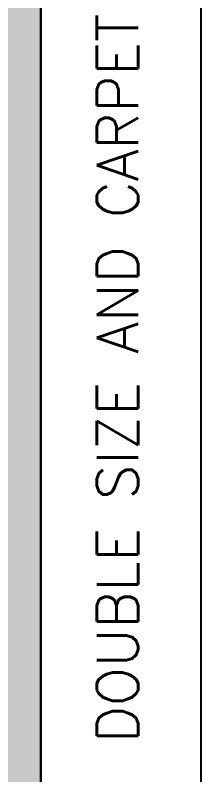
# Model space of a CAD drawing. Header units: millimetres. Extents: x 1787 to 68324, y 1435 to 30835.
# Drawn here: x 5438 to 6002, y 13967 to 16277 of the extents above; entities that cross this region are included whole.
import ezdxf

# ---------------------------------------------------------------- set-up
doc = ezdxf.new("R2010")
doc.units = ezdxf.units.MM
doc.layers.add('www.cad-blocks.net', color=7, linetype='Continuous')
doc.styles.get("Standard").update_dxf_attribs({"font": 'arial.ttf'})

# ---------------------------------------------------------------- blocks, each defined once
blk = doc.blocks.new('format')
at = {"true_color": 0x444444}
blk.add_hatch(color=250, dxfattribs=at).paths.add_polyline_path([(43635.4, 40318.3), (43635.4, 10917.5), (47364.4, 10917.5), (47364.4, 40318.3)])
at = {"color": 155, "true_color": 0x546d8e}
for p, q in [((47364.4, 10917.5), (47364.4, 40318.3)), ((47850.6, 39270.4), (47850.6, 11965.4))]:
    blk.add_line(p, q, dxfattribs=at)
blk.add_line((47364.4, 40318.3), (47364.4, 10917.5))
at = {"color": 250, "true_color": 0x444444}
blk.add_line((47364.4, 40318.3), (47364.4, 10917.5), dxfattribs=at)
at = {"layer": 'www.cad-blocks.net', "insert": (47535.2, 23546.6), "char_height": 125, "attachment_point": 1, "rotation": 90}
blk.add_mtext_dynamic_manual_height_columns('{\\Fsimplex|c0;DOUBLE SIZE AND CARPET}', width=5331.342, gutter_width=12.5, heights=[0], dxfattribs=at)

msp = doc.modelspace()

# ---------------------------------------------------------------- block references
at = {"layer": 'www.cad-blocks.net'}
msp.add_blockref('format', (-41848.5, -9482.9), dxfattribs=at)

doc.saveas('drawing.dxf')
